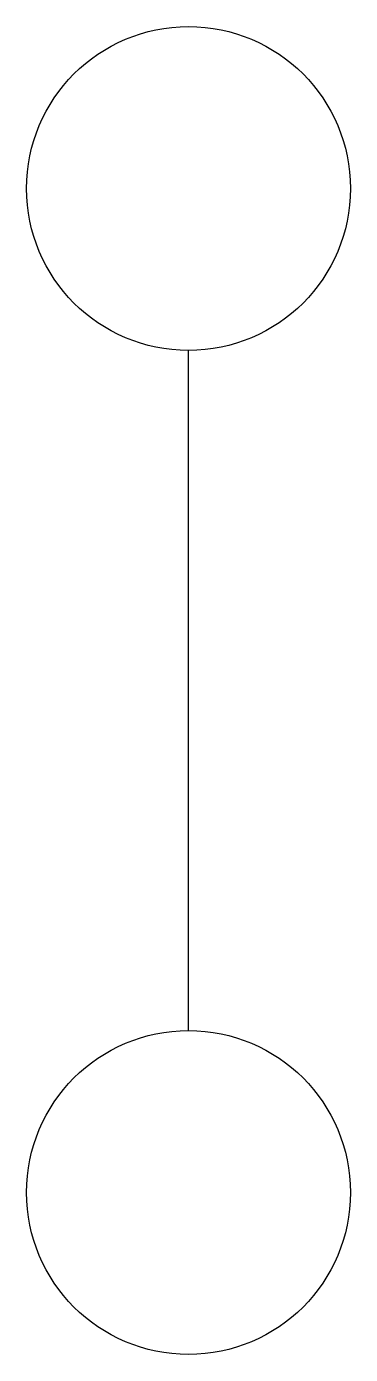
# Model space of a CAD drawing. Header units: millimetres. Extents: x -5 to 5, y -5 to 36.
import ezdxf

# ---------------------------------------------------------------- set-up
doc = ezdxf.new("R2010")
doc.units = ezdxf.units.MM
doc.header["$LTSCALE"] = 0.1
doc.layers.get('0').update_dxf_attribs({"lineweight": 25})

msp = doc.modelspace()

# ---------------------------------------------------------------- linework, layer by layer
msp.add_line((0, 5), (0, 26))
for centre in [(0, 31), (0, 0)]:
    msp.add_circle(centre, 5)

doc.saveas('drawing.dxf')
